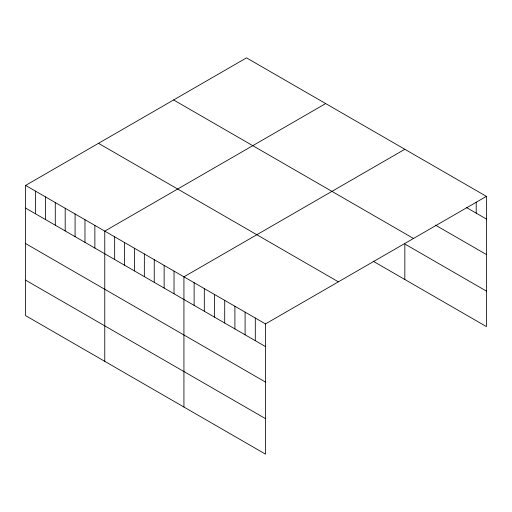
<?xml version="1.0" encoding="UTF-8"?>
<svg xmlns="http://www.w3.org/2000/svg" width="512" height="512" viewBox="0 0 512 512"><rect width="100%" height="100%" fill="white"/><g stroke="black" fill="none" stroke-linecap="round" stroke-linejoin="round"><path stroke-width="0.77" d="M25.6 185.414L265.491 323.91L265.491 454.131L25.6 315.629L25.6 185.414L246.509 57.869L486.4 196.371L486.4 326.586L373.171 261.216M325.677 103.578L104.762 231.117L104.762 361.338M404.838 149.28L183.93 276.819L183.93 407.04M265.491 323.91L486.4 196.371M466.688 207.661L486.4 219.04M435.424 225.101L486.4 254.528M173.613 99.962L413.498 238.458M486.4 291.098L404.838 244.006L404.838 279.494M98.502 143.322L338.387 281.824M25.6 208.083L265.491 346.579M25.6 243.571L265.491 382.074M25.6 280.141L265.491 418.637M476.205 202.208L476.205 213.152M255.296 318.029L255.296 340.691M245.101 312.141L245.101 334.81M234.906 306.253L234.906 328.922M224.71 300.365L224.71 323.034M214.515 294.483L214.515 317.152M204.32 288.595L204.32 311.264M194.125 282.707L194.125 305.376M174.029 271.11L174.029 293.779M164.134 265.395L164.134 288.064M154.24 259.686L154.24 282.349M144.346 253.971L144.346 276.64M134.451 248.256L134.451 270.925M124.557 242.547L124.557 265.21M114.656 236.832L114.656 259.501M94.867 225.408L94.867 248.07M84.973 219.693L84.973 242.362M75.078 213.978L75.078 236.646M65.184 208.269L65.184 230.931M55.283 202.554L55.283 225.222M45.389 196.838L45.389 219.507M35.494 191.13L35.494 213.792"/></g></svg>
